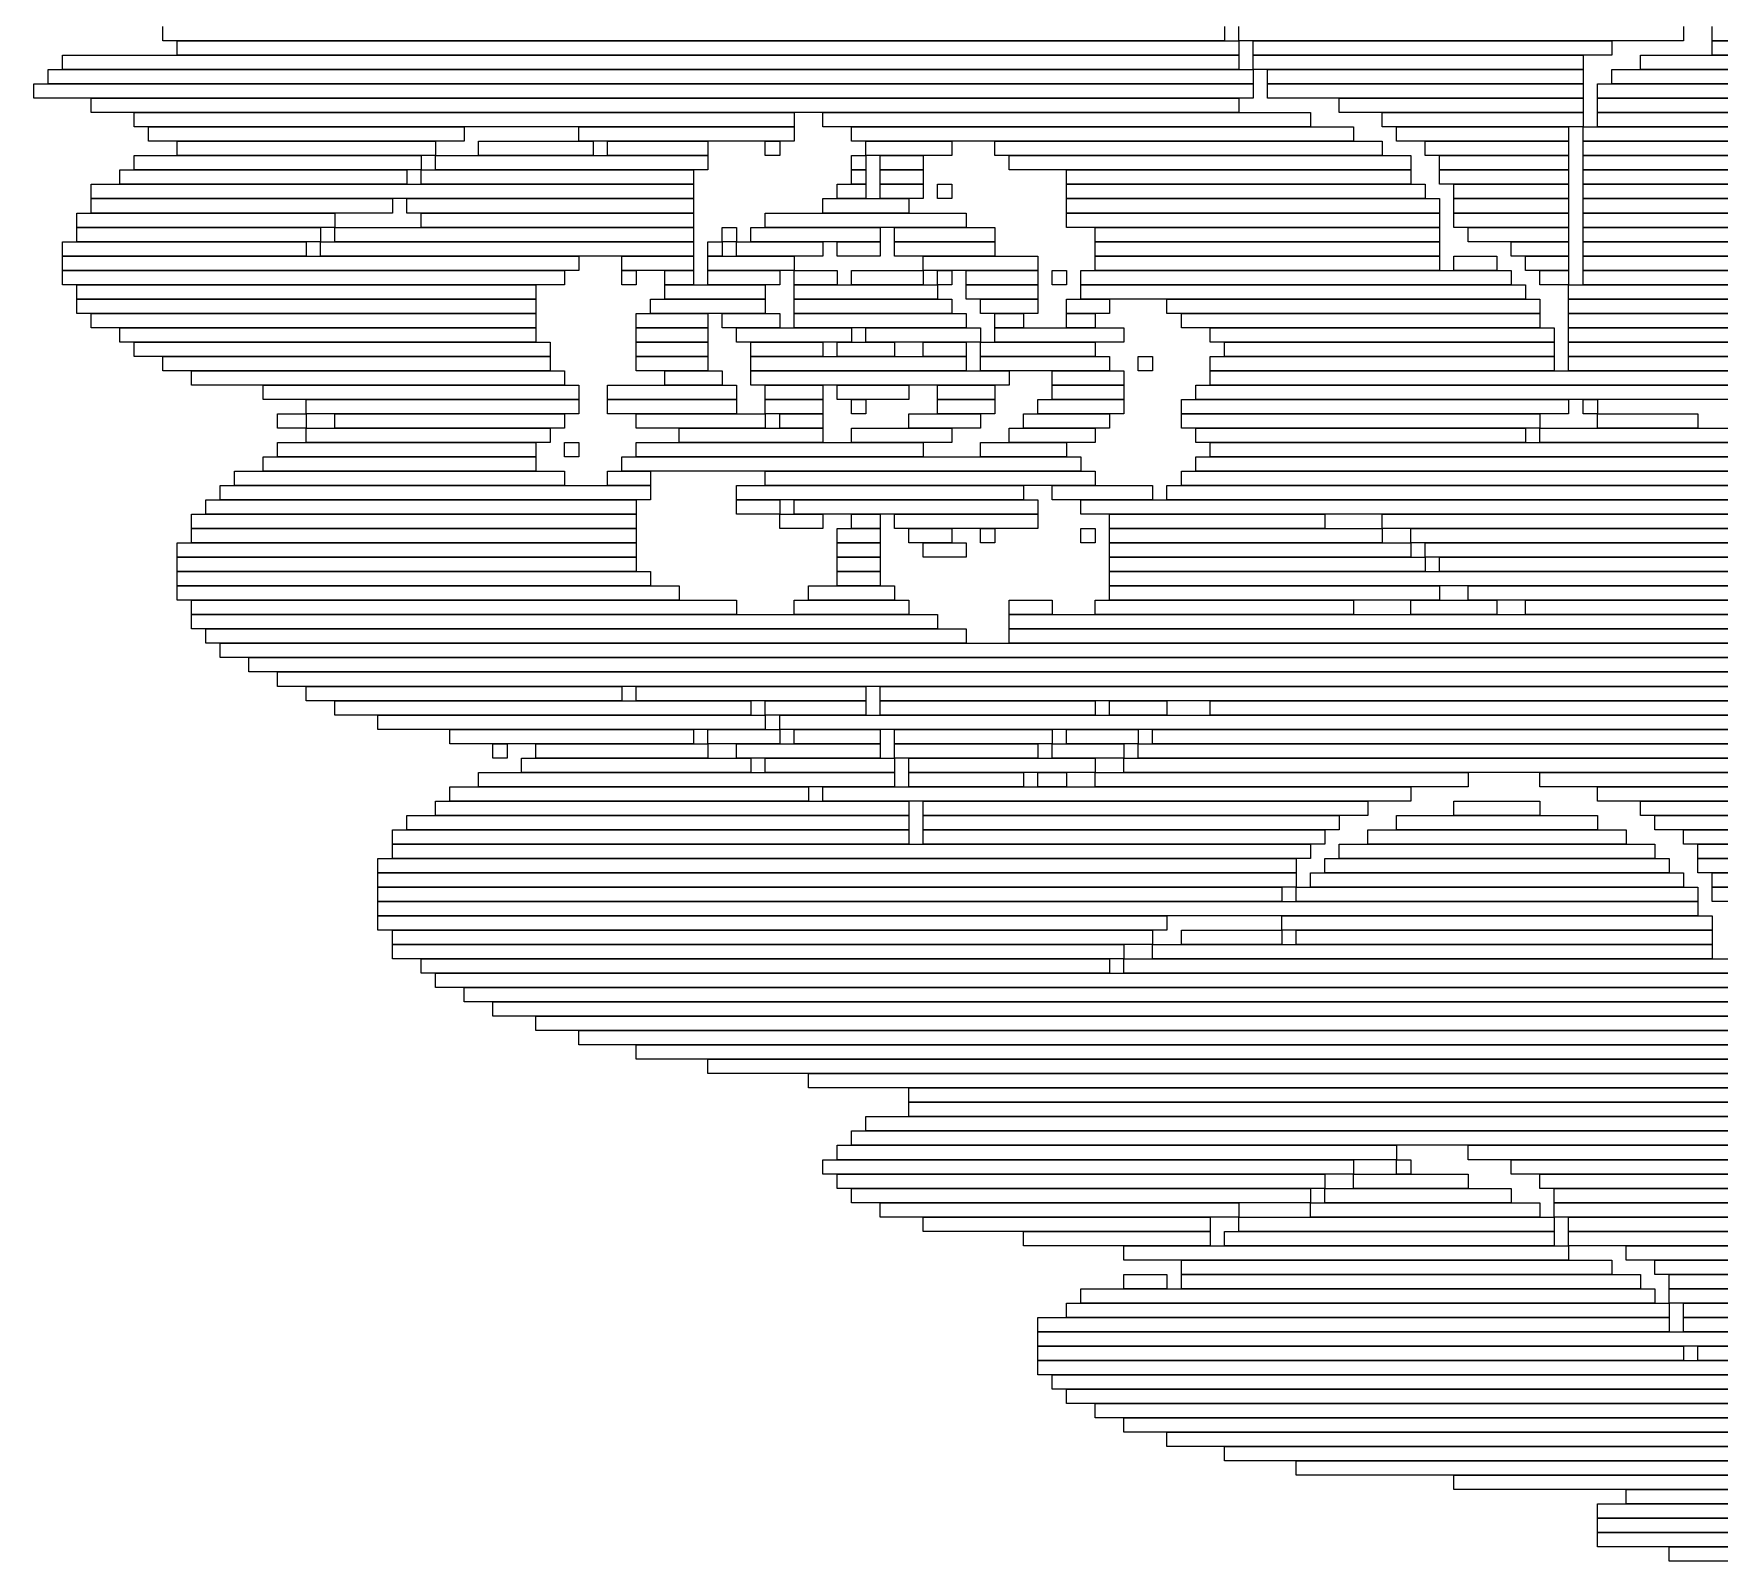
# Model space of a CAD drawing. Extents: x 292 to 731, y 307 to 718.
# Drawn here: x 300 to 417.5, y 323 to 429.5 of the extents above; entities that cross this region are included whole.
import ezdxf

# ---------------------------------------------------------------- set-up
doc = ezdxf.new("R2010")
doc.units = 0

msp = doc.modelspace()

# ---------------------------------------------------------------- linework, layer by layer
for p, q in [((309, 429), (309, 430)), ((383, 429), (309, 429)), ((310, 429), (384, 429)), ((310, 428), (310, 429)), ((383, 430), (383, 429)), ((384, 429), (384, 430)), ((415, 429), (384, 429)), ((384, 429), (384, 428)), ((385, 429), (410, 429)), ((385, 428), (385, 429)), ((410, 429), (410, 428)), ((415, 430), (415, 429)), ((417, 429), (417, 430)), ((437, 429), (417, 429)), ((417, 429), (437, 429)), ((417, 428), (417, 429)), ((302, 428), (384, 428)), ((302, 427), (302, 428)), ((384, 428), (310, 428)), ((384, 428), (384, 427)), ((410, 428), (385, 428)), ((385, 428), (408, 428)), ((385, 427), (385, 428)), ((408, 428), (408, 427)), ((412, 428), (441, 428)), ((412, 427), (412, 428)), ((437, 428), (417, 428)), ((301, 427), (385, 427)), ((301, 426), (301, 427)), ((384, 427), (302, 427)), ((408, 427), (385, 427)), ((385, 427), (385, 426)), ((386, 427), (408, 427)), ((386, 426), (386, 427)), ((408, 427), (408, 426)), ((410, 427), (444, 427)), ((410, 426), (410, 427)), ((441, 427), (412, 427)), ((300, 426), (385, 426)), ((300, 425), (300, 426)), ((385, 426), (301, 426)), ((385, 426), (385, 425)), ((408, 426), (386, 426)), ((386, 426), (408, 426)), ((386, 425), (386, 426)), ((408, 426), (408, 425)), ((409, 426), (444, 426)), ((409, 425), (409, 426)), ((444, 426), (410, 426)), ((385, 425), (300, 425)), ((304, 425), (384, 425)), ((304, 424), (304, 425)), ((384, 425), (384, 424)), ((408, 425), (386, 425)), ((391, 425), (408, 425)), ((391, 424), (391, 425)), ((408, 425), (408, 424)), ((444, 425), (409, 425)), ((409, 425), (445, 425)), ((409, 424), (409, 425)), ((384, 424), (304, 424)), ((307, 424), (353, 424)), ((307, 423), (307, 424)), ((353, 423), (307, 423)), ((308, 423), (330, 423)), ((308, 422), (308, 423)), ((330, 423), (330, 422)), ((338, 423), (353, 423)), ((338, 422), (338, 423)), ((353, 424), (353, 423)), ((353, 423), (353, 422)), ((355, 424), (389, 424)), ((355, 423), (355, 424)), ((389, 423), (355, 423)), ((357, 423), (392, 423)), ((357, 422), (357, 423)), ((389, 424), (389, 423)), ((408, 424), (391, 424)), ((392, 423), (392, 422)), ((394, 424), (408, 424)), ((394, 423), (394, 424)), ((408, 423), (394, 423)), ((395, 423), (407, 423)), ((395, 422), (395, 423)), ((407, 423), (407, 422)), ((408, 424), (408, 423)), ((408, 423), (445, 423)), ((408, 422), (408, 423)), ((445, 424), (409, 424)), ((409, 424), (445, 424)), ((409, 423), (409, 424)), ((445, 423), (409, 423)), ((330, 422), (308, 422)), ((310, 422), (328, 422)), ((310, 421), (310, 422)), ((328, 422), (328, 421)), ((331, 422), (339, 422)), ((331, 421), (331, 422)), ((353, 422), (338, 422)), ((339, 422), (339, 421)), ((340, 422), (347, 422)), ((340, 421), (340, 422)), ((347, 422), (347, 421)), ((351, 422), (352, 422)), ((351, 421), (351, 422)), ((352, 422), (352, 421)), ((392, 422), (357, 422)), ((358, 422), (364, 422)), ((358, 421), (358, 422)), ((364, 422), (364, 421)), ((367, 422), (394, 422)), ((367, 421), (367, 422)), ((394, 422), (394, 421)), ((407, 422), (395, 422)), ((397, 422), (407, 422)), ((397, 421), (397, 422)), ((407, 422), (407, 421)), ((445, 422), (408, 422)), ((408, 422), (445, 422)), ((408, 421), (408, 422)), ((307, 421), (327, 421)), ((307, 420), (307, 421)), ((328, 421), (310, 421)), ((327, 421), (327, 420)), ((328, 421), (347, 421)), ((328, 420), (328, 421)), ((339, 421), (331, 421)), ((347, 421), (340, 421)), ((347, 421), (347, 420)), ((352, 421), (351, 421)), ((357, 421), (358, 421)), ((357, 420), (357, 421)), ((364, 421), (358, 421)), ((358, 421), (358, 420)), ((359, 421), (362, 421)), ((359, 420), (359, 421)), ((362, 421), (362, 420)), ((394, 421), (367, 421)), ((368, 421), (396, 421)), ((368, 420), (368, 421)), ((396, 421), (396, 420)), ((407, 421), (397, 421)), ((398, 421), (407, 421)), ((398, 420), (398, 421)), ((407, 421), (407, 420)), ((445, 421), (408, 421)), ((408, 421), (445, 421)), ((408, 420), (408, 421)), ((306, 420), (326, 420)), ((306, 419), (306, 420)), ((327, 420), (307, 420)), ((326, 420), (326, 419)), ((327, 420), (346, 420)), ((327, 419), (327, 420)), ((347, 420), (328, 420)), ((346, 420), (346, 419)), ((358, 420), (357, 420)), ((357, 420), (358, 420)), ((357, 419), (357, 420)), ((358, 420), (358, 419)), ((362, 420), (359, 420)), ((359, 420), (362, 420)), ((359, 419), (359, 420)), ((362, 420), (362, 419)), ((396, 420), (368, 420)), ((372, 420), (396, 420)), ((372, 419), (372, 420)), ((396, 420), (396, 419)), ((407, 420), (398, 420)), ((398, 420), (407, 420)), ((398, 419), (398, 420)), ((407, 420), (407, 419)), ((445, 420), (408, 420)), ((408, 420), (445, 420)), ((408, 419), (408, 420)), ((304, 419), (346, 419)), ((304, 418), (304, 419)), ((326, 419), (306, 419)), ((346, 419), (327, 419)), ((346, 419), (346, 418)), ((356, 419), (358, 419)), ((356, 418), (356, 419)), ((358, 419), (357, 419)), ((358, 419), (358, 418)), ((362, 419), (359, 419)), ((359, 419), (362, 419)), ((359, 418), (359, 419)), ((362, 419), (362, 418)), ((363, 419), (364, 419)), ((363, 418), (363, 419)), ((364, 419), (364, 418)), ((396, 419), (372, 419)), ((372, 419), (397, 419)), ((372, 418), (372, 419)), ((397, 419), (397, 418)), ((407, 419), (398, 419)), ((399, 419), (407, 419)), ((399, 418), (399, 419)), ((407, 419), (407, 418)), ((445, 419), (408, 419)), ((408, 419), (445, 419)), ((408, 418), (408, 419)), ((346, 418), (304, 418)), ((304, 418), (325, 418)), ((304, 417), (304, 418)), ((325, 418), (325, 417)), ((326, 418), (346, 418)), ((326, 417), (326, 418)), ((346, 418), (346, 417)), ((355, 418), (361, 418)), ((355, 417), (355, 418)), ((358, 418), (356, 418)), ((362, 418), (359, 418)), ((361, 418), (361, 417)), ((364, 418), (363, 418)), ((397, 418), (372, 418)), ((372, 418), (398, 418)), ((372, 417), (372, 418)), ((398, 418), (398, 417)), ((407, 418), (399, 418)), ((399, 418), (407, 418)), ((399, 417), (399, 418)), ((407, 418), (407, 417)), ((445, 418), (408, 418)), ((408, 418), (445, 418)), ((408, 417), (408, 418)), ((303, 417), (321, 417)), ((303, 416), (303, 417)), ((321, 416), (303, 416)), ((303, 416), (320, 416)), ((303, 415), (303, 416)), ((325, 417), (304, 417)), ((320, 416), (320, 415)), ((321, 417), (321, 416)), ((321, 416), (346, 416)), ((321, 415), (321, 416)), ((346, 417), (326, 417)), ((327, 417), (346, 417)), ((327, 416), (327, 417)), ((346, 416), (327, 416)), ((346, 417), (346, 416)), ((346, 416), (346, 415)), ((348, 416), (349, 416)), ((348, 415), (348, 416)), ((349, 416), (349, 415)), ((350, 416), (359, 416)), ((350, 415), (350, 416)), ((351, 417), (365, 417)), ((351, 416), (351, 417)), ((365, 416), (351, 416)), ((361, 417), (355, 417)), ((359, 416), (359, 415)), ((360, 416), (367, 416)), ((360, 415), (360, 416)), ((365, 417), (365, 416)), ((367, 416), (367, 415)), ((398, 417), (372, 417)), ((372, 417), (398, 417)), ((372, 416), (372, 417)), ((398, 416), (372, 416)), ((374, 416), (398, 416)), ((374, 415), (374, 416)), ((398, 417), (398, 416)), ((398, 416), (398, 415)), ((407, 417), (399, 417)), ((399, 417), (407, 417)), ((399, 416), (399, 417)), ((407, 416), (399, 416)), ((400, 416), (407, 416)), ((400, 415), (400, 416)), ((407, 417), (407, 416)), ((407, 416), (407, 415)), ((445, 417), (408, 417)), ((408, 417), (445, 417)), ((408, 416), (408, 417)), ((445, 416), (408, 416)), ((408, 416), (445, 416)), ((408, 415), (408, 416)), ((302, 415), (319, 415)), ((302, 414), (302, 415)), ((320, 415), (303, 415)), ((319, 415), (319, 414)), ((320, 415), (346, 415)), ((320, 414), (320, 415)), ((346, 415), (321, 415)), ((346, 415), (346, 414)), ((347, 415), (348, 415)), ((347, 414), (347, 415)), ((349, 415), (348, 415)), ((348, 415), (348, 414)), ((349, 415), (355, 415)), ((349, 414), (349, 415)), ((359, 415), (350, 415)), ((355, 415), (355, 414)), ((356, 415), (359, 415)), ((356, 414), (356, 415)), ((359, 415), (359, 414)), ((367, 415), (360, 415)), ((360, 415), (367, 415)), ((360, 414), (360, 415)), ((367, 415), (367, 414)), ((398, 415), (374, 415)), ((374, 415), (398, 415)), ((374, 414), (374, 415)), ((398, 415), (398, 414)), ((407, 415), (400, 415)), ((403, 415), (407, 415)), ((403, 414), (403, 415)), ((407, 415), (407, 414)), ((445, 415), (408, 415)), ((408, 415), (445, 415)), ((408, 414), (408, 415)), ((319, 414), (302, 414)), ((302, 414), (338, 414)), ((302, 413), (302, 414)), ((346, 414), (320, 414)), ((338, 414), (338, 413)), ((341, 414), (346, 414)), ((341, 413), (341, 414)), ((346, 414), (346, 413)), ((348, 414), (347, 414)), ((347, 414), (353, 414)), ((347, 413), (347, 414)), ((355, 414), (349, 414)), ((353, 414), (353, 413)), ((359, 414), (356, 414)), ((367, 414), (360, 414)), ((362, 414), (370, 414)), ((362, 413), (362, 414)), ((370, 414), (370, 413)), ((398, 414), (374, 414)), ((374, 414), (398, 414)), ((374, 413), (374, 414)), ((398, 414), (398, 413)), ((399, 414), (402, 414)), ((399, 413), (399, 414)), ((402, 414), (402, 413)), ((407, 414), (403, 414)), ((404, 414), (407, 414)), ((404, 413), (404, 414)), ((407, 414), (407, 413)), ((445, 414), (408, 414)), ((408, 414), (445, 414)), ((408, 413), (408, 414)), ((338, 413), (302, 413)), ((302, 413), (337, 413)), ((302, 412), (302, 413)), ((337, 413), (337, 412)), ((346, 413), (341, 413)), ((341, 413), (342, 413)), ((341, 412), (341, 413)), ((342, 413), (342, 412)), ((344, 413), (346, 413)), ((344, 412), (344, 413)), ((346, 413), (346, 412)), ((353, 413), (347, 413)), ((347, 413), (352, 413)), ((347, 412), (347, 413)), ((352, 413), (352, 412)), ((353, 413), (356, 413)), ((353, 412), (353, 413)), ((356, 413), (356, 412)), ((357, 413), (362, 413)), ((357, 412), (357, 413)), ((370, 413), (362, 413)), ((362, 413), (362, 412)), ((363, 413), (364, 413)), ((363, 412), (363, 413)), ((364, 413), (364, 412)), ((365, 413), (370, 413)), ((365, 412), (365, 413)), ((370, 413), (370, 412)), ((371, 413), (372, 413)), ((371, 412), (371, 413)), ((372, 413), (372, 412)), ((373, 413), (403, 413)), ((373, 412), (373, 413)), ((398, 413), (374, 413)), ((402, 413), (399, 413)), ((403, 413), (403, 412)), ((407, 413), (404, 413)), ((405, 413), (407, 413)), ((405, 412), (405, 413)), ((407, 413), (407, 412)), ((445, 413), (408, 413)), ((408, 413), (445, 413)), ((408, 412), (408, 413)), ((337, 412), (302, 412)), ((303, 412), (335, 412)), ((303, 411), (303, 412)), ((335, 412), (335, 411)), ((342, 412), (341, 412)), ((346, 412), (344, 412)), ((344, 412), (351, 412)), ((344, 411), (344, 412)), ((352, 412), (347, 412)), ((351, 412), (351, 411)), ((356, 412), (353, 412)), ((353, 412), (363, 412)), ((353, 411), (353, 412)), ((362, 412), (357, 412)), ((364, 412), (363, 412)), ((363, 412), (363, 411)), ((370, 412), (365, 412)), ((365, 412), (370, 412)), ((365, 411), (365, 412)), ((370, 412), (370, 411)), ((372, 412), (371, 412)), ((403, 412), (373, 412)), ((373, 412), (404, 412)), ((373, 411), (373, 412)), ((404, 412), (404, 411)), ((407, 412), (405, 412)), ((407, 412), (445, 412)), ((407, 411), (407, 412)), ((445, 412), (408, 412)), ((335, 411), (303, 411)), ((303, 411), (335, 411)), ((303, 410), (303, 411)), ((335, 411), (335, 410)), ((343, 411), (351, 411)), ((343, 410), (343, 411)), ((351, 411), (344, 411)), ((351, 411), (351, 410)), ((363, 411), (353, 411)), ((353, 411), (364, 411)), ((353, 410), (353, 411)), ((364, 411), (364, 410)), ((370, 411), (365, 411)), ((366, 411), (370, 411)), ((366, 410), (366, 411)), ((370, 411), (370, 410)), ((372, 411), (375, 411)), ((372, 410), (372, 411)), ((404, 411), (373, 411)), ((375, 411), (375, 410)), ((379, 411), (405, 411)), ((379, 410), (379, 411)), ((405, 411), (405, 410)), ((445, 411), (407, 411)), ((407, 411), (445, 411)), ((407, 410), (407, 411)), ((335, 410), (303, 410)), ((304, 410), (335, 410)), ((304, 409), (304, 410)), ((335, 409), (304, 409)), ((306, 409), (335, 409)), ((306, 408), (306, 409)), ((335, 410), (335, 409)), ((335, 409), (335, 408)), ((342, 410), (347, 410)), ((342, 409), (342, 410)), ((347, 409), (342, 409)), ((342, 409), (347, 409)), ((342, 408), (342, 409)), ((351, 410), (343, 410)), ((347, 410), (347, 409)), ((347, 409), (347, 408)), ((348, 410), (352, 410)), ((348, 409), (348, 410)), ((352, 409), (348, 409)), ((349, 409), (357, 409)), ((349, 408), (349, 409)), ((352, 410), (352, 409)), ((364, 410), (353, 410)), ((353, 410), (365, 410)), ((353, 409), (353, 410)), ((365, 409), (353, 409)), ((357, 409), (357, 408)), ((358, 409), (366, 409)), ((358, 408), (358, 409)), ((365, 410), (365, 409)), ((370, 410), (366, 410)), ((366, 409), (366, 408)), ((367, 410), (369, 410)), ((367, 409), (367, 410)), ((369, 409), (367, 409)), ((367, 409), (376, 409)), ((367, 408), (367, 409)), ((369, 410), (369, 409)), ((375, 410), (372, 410)), ((372, 410), (374, 410)), ((372, 409), (372, 410)), ((374, 409), (372, 409)), ((374, 410), (374, 409)), ((376, 409), (376, 408)), ((405, 410), (379, 410)), ((380, 410), (405, 410)), ((380, 409), (380, 410)), ((405, 409), (380, 409)), ((382, 409), (406, 409)), ((382, 408), (382, 409)), ((405, 410), (405, 409)), ((406, 409), (406, 408)), ((445, 410), (407, 410)), ((407, 410), (456, 410)), ((407, 409), (407, 410)), ((456, 409), (407, 409)), ((407, 409), (455, 409)), ((407, 408), (407, 409)), ((335, 408), (306, 408)), ((307, 408), (336, 408)), ((307, 407), (307, 408)), ((336, 408), (336, 407)), ((347, 408), (342, 408)), ((342, 408), (347, 408)), ((342, 407), (342, 408)), ((347, 408), (347, 407)), ((357, 408), (349, 408)), ((350, 408), (355, 408)), ((350, 407), (350, 408)), ((355, 408), (355, 407)), ((356, 408), (360, 408)), ((356, 407), (356, 408)), ((366, 408), (358, 408)), ((360, 408), (360, 407)), ((362, 408), (365, 408)), ((362, 407), (362, 408)), ((365, 408), (365, 407)), ((366, 408), (374, 408)), ((366, 407), (366, 408)), ((376, 408), (367, 408)), ((374, 408), (374, 407)), ((406, 408), (382, 408)), ((383, 408), (406, 408)), ((383, 407), (383, 408)), ((406, 408), (406, 407)), ((455, 408), (407, 408)), ((407, 408), (454, 408)), ((407, 407), (407, 408)), ((336, 407), (307, 407)), ((309, 407), (336, 407)), ((309, 406), (309, 407)), ((336, 407), (336, 406)), ((347, 407), (342, 407)), ((342, 407), (347, 407)), ((342, 406), (342, 407)), ((347, 407), (347, 406)), ((355, 407), (350, 407)), ((350, 407), (365, 407)), ((350, 406), (350, 407)), ((360, 407), (356, 407)), ((365, 407), (362, 407)), ((365, 407), (365, 406)), ((374, 407), (366, 407)), ((366, 407), (375, 407)), ((366, 406), (366, 407)), ((375, 407), (375, 406)), ((377, 407), (378, 407)), ((377, 406), (377, 407)), ((378, 407), (378, 406)), ((382, 407), (406, 407)), ((382, 406), (382, 407)), ((406, 407), (383, 407)), ((406, 407), (406, 406)), ((454, 407), (407, 407)), ((407, 407), (453, 407)), ((407, 406), (407, 407)), ((336, 406), (309, 406)), ((311, 406), (337, 406)), ((311, 405), (311, 406)), ((337, 406), (337, 405)), ((347, 406), (342, 406)), ((344, 406), (348, 406)), ((344, 405), (344, 406)), ((348, 406), (348, 405)), ((365, 406), (350, 406)), ((350, 406), (368, 406)), ((350, 405), (350, 406)), ((375, 406), (366, 406)), ((368, 406), (368, 405)), ((371, 406), (376, 406)), ((371, 405), (371, 406)), ((376, 406), (376, 405)), ((378, 406), (377, 406)), ((406, 406), (382, 406)), ((382, 406), (462, 406)), ((382, 405), (382, 406)), ((453, 406), (407, 406)), ((337, 405), (311, 405)), ((316, 405), (338, 405)), ((316, 404), (316, 405)), ((338, 405), (338, 404)), ((340, 405), (349, 405)), ((340, 404), (340, 405)), ((348, 405), (344, 405)), ((349, 405), (349, 404)), ((368, 405), (350, 405)), ((351, 405), (355, 405)), ((351, 404), (351, 405)), ((355, 405), (355, 404)), ((356, 405), (361, 405)), ((356, 404), (356, 405)), ((361, 405), (361, 404)), ((363, 405), (367, 405)), ((363, 404), (363, 405)), ((367, 405), (367, 404)), ((376, 405), (371, 405)), ((371, 405), (376, 405)), ((371, 404), (371, 405)), ((376, 405), (376, 404)), ((381, 405), (457, 405)), ((381, 404), (381, 405)), ((462, 405), (382, 405)), ((338, 404), (316, 404)), ((319, 404), (338, 404)), ((319, 403), (319, 404)), ((338, 404), (338, 403)), ((349, 404), (340, 404)), ((340, 404), (349, 404)), ((340, 403), (340, 404)), ((349, 404), (349, 403)), ((355, 404), (351, 404)), ((351, 404), (355, 404)), ((351, 403), (351, 404)), ((355, 404), (355, 403)), ((361, 404), (356, 404)), ((357, 404), (358, 404)), ((357, 403), (357, 404)), ((358, 404), (358, 403)), ((367, 404), (363, 404)), ((363, 404), (367, 404)), ((363, 403), (363, 404)), ((367, 404), (367, 403)), ((370, 404), (376, 404)), ((370, 403), (370, 404)), ((376, 404), (371, 404)), ((376, 404), (376, 403)), ((380, 404), (407, 404)), ((380, 403), (380, 404)), ((457, 404), (381, 404)), ((407, 404), (407, 403)), ((408, 404), (409, 404)), ((408, 403), (408, 404)), ((409, 404), (409, 403)), ((317, 403), (319, 403)), ((317, 402), (317, 403)), ((319, 402), (317, 402)), ((338, 403), (319, 403)), ((319, 403), (319, 402)), ((319, 402), (336, 402)), ((319, 401), (319, 402)), ((321, 403), (337, 403)), ((321, 402), (321, 403)), ((337, 402), (321, 402)), ((336, 402), (336, 401)), ((337, 403), (337, 402)), ((349, 403), (340, 403)), ((342, 403), (351, 403)), ((342, 402), (342, 403)), ((351, 402), (342, 402)), ((345, 402), (355, 402)), ((345, 401), (345, 402)), ((355, 403), (351, 403)), ((351, 403), (351, 402)), ((352, 403), (355, 403)), ((352, 402), (352, 403)), ((355, 402), (352, 402)), ((355, 403), (355, 402)), ((355, 402), (355, 401)), ((358, 403), (357, 403)), ((357, 402), (364, 402)), ((357, 401), (357, 402)), ((361, 403), (366, 403)), ((361, 402), (361, 403)), ((366, 402), (361, 402)), ((367, 403), (363, 403)), ((364, 402), (364, 401)), ((366, 403), (366, 402)), ((368, 402), (374, 402)), ((368, 401), (368, 402)), ((369, 403), (375, 403)), ((369, 402), (369, 403)), ((375, 402), (369, 402)), ((376, 403), (370, 403)), ((374, 402), (374, 401)), ((375, 403), (375, 402)), ((407, 403), (380, 403)), ((380, 403), (405, 403)), ((380, 402), (380, 403)), ((405, 402), (380, 402)), ((381, 402), (404, 402)), ((381, 401), (381, 402)), ((404, 402), (404, 401)), ((405, 403), (405, 402)), ((405, 402), (419, 402)), ((405, 401), (405, 402)), ((409, 403), (408, 403)), ((409, 403), (416, 403)), ((409, 402), (409, 403)), ((416, 402), (409, 402)), ((416, 403), (416, 402)), ((317, 401), (335, 401)), ((317, 400), (317, 401)), ((336, 401), (319, 401)), ((335, 401), (335, 400)), ((337, 401), (338, 401)), ((337, 400), (337, 401)), ((338, 401), (338, 400)), ((342, 401), (362, 401)), ((342, 400), (342, 401)), ((355, 401), (345, 401)), ((364, 401), (357, 401)), ((362, 401), (362, 400)), ((366, 401), (372, 401)), ((366, 400), (366, 401)), ((374, 401), (368, 401)), ((372, 401), (372, 400)), ((404, 401), (381, 401)), ((382, 401), (421, 401)), ((382, 400), (382, 401)), ((419, 401), (405, 401)), ((316, 400), (335, 400)), ((316, 399), (316, 400)), ((335, 400), (317, 400)), ((335, 400), (335, 399)), ((338, 400), (337, 400)), ((341, 400), (373, 400)), ((341, 399), (341, 400)), ((362, 400), (342, 400)), ((372, 400), (366, 400)), ((373, 400), (373, 399)), ((381, 400), (422, 400)), ((381, 399), (381, 400)), ((421, 400), (382, 400)), ((314, 399), (337, 399)), ((314, 398), (314, 399)), ((335, 399), (316, 399)), ((337, 399), (337, 398)), ((340, 399), (343, 399)), ((340, 398), (340, 399)), ((373, 399), (341, 399)), ((343, 399), (343, 398)), ((351, 399), (374, 399)), ((351, 398), (351, 399)), ((374, 399), (374, 398)), ((380, 399), (422, 399)), ((380, 398), (380, 399)), ((422, 399), (381, 399)), ((313, 398), (343, 398)), ((313, 397), (313, 398)), ((337, 398), (314, 398)), ((343, 398), (340, 398)), ((343, 398), (343, 397)), ((349, 398), (369, 398)), ((349, 397), (349, 398)), ((374, 398), (351, 398)), ((369, 398), (369, 397)), ((371, 398), (378, 398)), ((371, 397), (371, 398)), ((378, 398), (378, 397)), ((379, 398), (423, 398)), ((379, 397), (379, 398)), ((422, 398), (380, 398)), ((311, 396), (342, 396)), ((311, 395), (311, 396)), ((312, 397), (342, 397)), ((312, 396), (312, 397)), ((342, 396), (312, 396)), ((343, 397), (313, 397)), ((342, 397), (342, 396)), ((342, 396), (342, 395)), ((369, 397), (349, 397)), ((349, 397), (352, 397)), ((349, 396), (349, 397)), ((352, 396), (349, 396)), ((352, 397), (352, 396)), ((352, 396), (355, 396)), ((352, 395), (352, 396)), ((353, 397), (370, 397)), ((353, 396), (353, 397)), ((370, 396), (353, 396)), ((355, 396), (355, 395)), ((357, 396), (359, 396)), ((357, 395), (357, 396)), ((359, 396), (359, 395)), ((360, 396), (370, 396)), ((360, 395), (360, 396)), ((370, 397), (370, 396)), ((370, 396), (370, 395)), ((378, 397), (371, 397)), ((373, 397), (423, 397)), ((373, 396), (373, 397)), ((423, 396), (373, 396)), ((375, 396), (390, 396)), ((375, 395), (375, 396)), ((423, 397), (379, 397)), ((390, 396), (390, 395)), ((394, 396), (430, 396)), ((394, 395), (394, 396)), ((342, 395), (311, 395)), ((311, 395), (342, 395)), ((311, 394), (311, 395)), ((342, 395), (342, 394)), ((355, 395), (352, 395)), ((356, 395), (359, 395)), ((356, 394), (356, 395)), ((359, 395), (357, 395)), ((359, 395), (359, 394)), ((370, 395), (360, 395)), ((361, 395), (364, 395)), ((361, 394), (361, 395)), ((364, 395), (364, 394)), ((366, 395), (367, 395)), ((366, 394), (366, 395)), ((367, 395), (367, 394)), ((373, 395), (374, 395)), ((373, 394), (373, 395)), ((374, 395), (374, 394)), ((390, 395), (375, 395)), ((375, 395), (394, 395)), ((375, 394), (375, 395)), ((430, 395), (394, 395)), ((394, 395), (394, 394)), ((396, 395), (431, 395)), ((396, 394), (396, 395)), ((310, 394), (342, 394)), ((310, 393), (310, 394)), ((342, 394), (311, 394)), ((342, 394), (342, 393)), ((359, 394), (356, 394)), ((356, 394), (359, 394)), ((356, 393), (356, 394)), ((359, 394), (359, 393)), ((364, 394), (361, 394)), ((362, 394), (365, 394)), ((362, 393), (362, 394)), ((365, 394), (365, 393)), ((367, 394), (366, 394)), ((374, 394), (373, 394)), ((394, 394), (375, 394)), ((375, 394), (396, 394)), ((375, 393), (375, 394)), ((431, 394), (396, 394)), ((396, 394), (396, 393)), ((397, 394), (432, 394)), ((397, 393), (397, 394)), ((342, 393), (310, 393)), ((310, 393), (342, 393)), ((310, 392), (310, 393)), ((342, 393), (342, 392)), ((359, 393), (356, 393)), ((356, 393), (359, 393)), ((356, 392), (356, 393)), ((359, 393), (359, 392)), ((365, 393), (362, 393)), ((396, 393), (375, 393)), ((375, 393), (397, 393)), ((375, 392), (375, 393)), ((432, 393), (397, 393)), ((397, 393), (397, 392)), ((398, 393), (433, 393)), ((398, 392), (398, 393)), ((342, 392), (310, 392)), ((310, 392), (343, 392)), ((310, 391), (310, 392)), ((343, 392), (343, 391)), ((359, 392), (356, 392)), ((356, 392), (359, 392)), ((356, 391), (356, 392)), ((359, 392), (359, 391)), ((397, 392), (375, 392)), ((375, 392), (433, 392)), ((375, 391), (375, 392)), ((433, 392), (398, 392)), ((343, 391), (310, 391)), ((310, 391), (345, 391)), ((310, 390), (310, 391)), ((345, 391), (345, 390)), ((354, 391), (360, 391)), ((354, 390), (354, 391)), ((359, 391), (356, 391)), ((360, 391), (360, 390)), ((433, 391), (375, 391)), ((375, 391), (398, 391)), ((375, 390), (375, 391)), ((398, 391), (398, 390)), ((400, 391), (434, 391)), ((400, 390), (400, 391)), ((345, 390), (310, 390)), ((311, 390), (349, 390)), ((311, 389), (311, 390)), ((349, 389), (311, 389)), ((311, 389), (363, 389)), ((311, 388), (311, 389)), ((349, 390), (349, 389)), ((353, 390), (361, 390)), ((353, 389), (353, 390)), ((361, 389), (353, 389)), ((360, 390), (354, 390)), ((361, 390), (361, 389)), ((363, 389), (363, 388)), ((368, 390), (371, 390)), ((368, 389), (368, 390)), ((371, 389), (368, 389)), ((368, 389), (448, 389)), ((368, 388), (368, 389)), ((371, 390), (371, 389)), ((374, 390), (392, 390)), ((374, 389), (374, 390)), ((392, 389), (374, 389)), ((398, 390), (375, 390)), ((392, 390), (392, 389)), ((396, 390), (402, 390)), ((396, 389), (396, 390)), ((402, 389), (396, 389)), ((434, 390), (400, 390)), ((402, 390), (402, 389)), ((404, 390), (444, 390)), ((404, 389), (404, 390)), ((444, 389), (404, 389)), ((363, 388), (311, 388)), ((312, 388), (365, 388)), ((312, 387), (312, 388)), ((365, 388), (365, 387)), ((448, 388), (368, 388)), ((368, 388), (450, 388)), ((368, 387), (368, 388)), ((365, 387), (312, 387)), ((313, 387), (449, 387)), ((313, 386), (313, 387)), ((450, 387), (368, 387)), ((449, 386), (313, 386)), ((315, 386), (446, 386)), ((315, 385), (315, 386)), ((446, 385), (315, 385)), ((317, 385), (443, 385)), ((317, 384), (317, 385)), ((443, 384), (317, 384)), ((319, 384), (341, 384)), ((319, 383), (319, 384)), ((341, 384), (341, 383)), ((342, 384), (358, 384)), ((342, 383), (342, 384)), ((358, 384), (358, 383)), ((359, 384), (441, 384)), ((359, 383), (359, 384)), ((341, 383), (319, 383)), ((321, 383), (350, 383)), ((321, 382), (321, 383)), ((350, 382), (321, 382)), ((324, 382), (351, 382)), ((324, 381), (324, 382)), ((358, 383), (342, 383)), ((350, 383), (350, 382)), ((351, 383), (358, 383)), ((351, 382), (351, 383)), ((358, 382), (351, 382)), ((351, 382), (351, 381)), ((352, 382), (432, 382)), ((352, 381), (352, 382)), ((358, 383), (358, 382)), ((441, 383), (359, 383)), ((359, 383), (374, 383)), ((359, 382), (359, 383)), ((374, 382), (359, 382)), ((374, 383), (374, 382)), ((375, 383), (379, 383)), ((375, 382), (375, 383)), ((379, 382), (375, 382)), ((379, 383), (379, 382)), ((382, 383), (424, 383)), ((382, 382), (382, 383)), ((424, 382), (382, 382)), ((351, 381), (324, 381)), ((329, 381), (346, 381)), ((329, 380), (329, 381)), ((346, 381), (346, 380)), ((347, 381), (352, 381)), ((347, 380), (347, 381)), ((432, 381), (352, 381)), ((352, 381), (352, 380)), ((353, 381), (359, 381)), ((353, 380), (353, 381)), ((359, 381), (359, 380)), ((360, 381), (371, 381)), ((360, 380), (360, 381)), ((371, 381), (371, 380)), ((372, 381), (377, 381)), ((372, 380), (372, 381)), ((377, 381), (377, 380)), ((378, 381), (433, 381)), ((378, 380), (378, 381)), ((346, 380), (329, 380)), ((332, 380), (333, 380)), ((332, 379), (332, 380)), ((333, 380), (333, 379)), ((335, 380), (347, 380)), ((335, 379), (335, 380)), ((352, 380), (347, 380)), ((347, 380), (347, 379)), ((349, 380), (359, 380)), ((349, 379), (349, 380)), ((359, 380), (353, 380)), ((359, 380), (359, 379)), ((371, 380), (360, 380)), ((360, 380), (370, 380)), ((360, 379), (360, 380)), ((370, 380), (370, 379)), ((371, 380), (376, 380)), ((371, 379), (371, 380)), ((377, 380), (372, 380)), ((376, 380), (376, 379)), ((377, 380), (434, 380)), ((377, 379), (377, 380)), ((433, 380), (378, 380)), ((333, 379), (332, 379)), ((334, 379), (350, 379)), ((334, 378), (334, 379)), ((347, 379), (335, 379)), ((359, 379), (349, 379)), ((350, 379), (350, 378)), ((351, 379), (360, 379)), ((351, 378), (351, 379)), ((370, 379), (360, 379)), ((360, 379), (360, 378)), ((361, 379), (374, 379)), ((361, 378), (361, 379)), ((376, 379), (371, 379)), ((374, 379), (374, 378)), ((376, 379), (447, 379)), ((376, 378), (376, 379)), ((434, 379), (377, 379)), ((331, 378), (360, 378)), ((331, 377), (331, 378)), ((350, 378), (334, 378)), ((360, 378), (351, 378)), ((360, 378), (360, 377)), ((374, 378), (361, 378)), ((361, 378), (369, 378)), ((361, 377), (361, 378)), ((369, 378), (369, 377)), ((370, 378), (372, 378)), ((370, 377), (370, 378)), ((372, 378), (372, 377)), ((374, 378), (400, 378)), ((374, 377), (374, 378)), ((447, 378), (376, 378)), ((400, 378), (400, 377)), ((405, 378), (448, 378)), ((405, 377), (405, 378)), ((328, 376), (361, 376)), ((328, 375), (328, 376)), ((329, 377), (354, 377)), ((329, 376), (329, 377)), ((354, 376), (329, 376)), ((360, 377), (331, 377)), ((354, 377), (354, 376)), ((355, 377), (396, 377)), ((355, 376), (355, 377)), ((396, 376), (355, 376)), ((369, 377), (361, 377)), ((361, 376), (361, 375)), ((362, 376), (393, 376)), ((362, 375), (362, 376)), ((372, 377), (370, 377)), ((400, 377), (374, 377)), ((393, 376), (393, 375)), ((396, 377), (396, 376)), ((399, 376), (405, 376)), ((399, 375), (399, 376)), ((448, 377), (405, 377)), ((405, 376), (405, 375)), ((409, 377), (449, 377)), ((409, 376), (409, 377)), ((449, 376), (409, 376)), ((412, 376), (449, 376)), ((412, 375), (412, 376)), ((326, 375), (361, 375)), ((326, 374), (326, 375)), ((361, 375), (328, 375)), ((361, 375), (361, 374)), ((393, 375), (362, 375)), ((362, 375), (391, 375)), ((362, 374), (362, 375)), ((391, 375), (391, 374)), ((395, 375), (409, 375)), ((395, 374), (395, 375)), ((405, 375), (399, 375)), ((409, 375), (409, 374)), ((449, 375), (412, 375)), ((413, 375), (449, 375)), ((413, 374), (413, 375)), ((325, 374), (361, 374)), ((325, 373), (325, 374)), ((361, 374), (326, 374)), ((361, 374), (361, 373)), ((391, 374), (362, 374)), ((362, 374), (390, 374)), ((362, 373), (362, 374)), ((390, 374), (390, 373)), ((393, 374), (411, 374)), ((393, 373), (393, 374)), ((409, 374), (395, 374)), ((411, 374), (411, 373)), ((449, 374), (413, 374)), ((415, 374), (449, 374)), ((415, 373), (415, 374)), ((361, 373), (325, 373)), ((325, 373), (389, 373)), ((325, 372), (325, 373)), ((390, 373), (362, 373)), ((389, 373), (389, 372)), ((391, 373), (413, 373)), ((391, 372), (391, 373)), ((411, 373), (393, 373)), ((413, 373), (413, 372)), ((449, 373), (415, 373)), ((416, 373), (461, 373)), ((416, 372), (416, 373)), ((324, 372), (388, 372)), ((324, 371), (324, 372)), ((389, 372), (325, 372)), ((388, 372), (388, 371)), ((390, 372), (414, 372)), ((390, 371), (390, 372)), ((413, 372), (391, 372)), ((414, 372), (414, 371)), ((461, 372), (416, 372)), ((416, 372), (463, 372)), ((416, 371), (416, 372)), ((388, 371), (324, 371)), ((324, 371), (388, 371)), ((324, 370), (324, 371)), ((388, 371), (388, 370)), ((389, 371), (415, 371)), ((389, 370), (389, 371)), ((414, 371), (390, 371)), ((415, 371), (415, 370)), ((463, 371), (416, 371)), ((417, 371), (463, 371)), ((417, 370), (417, 371)), ((388, 370), (324, 370)), ((324, 370), (387, 370)), ((324, 369), (324, 370)), ((387, 369), (324, 369)), ((324, 369), (416, 369)), ((324, 368), (324, 369)), ((387, 370), (387, 369)), ((388, 370), (416, 370)), ((388, 369), (388, 370)), ((416, 369), (388, 369)), ((415, 370), (389, 370)), ((416, 370), (416, 369)), ((416, 369), (416, 368)), ((463, 370), (417, 370)), ((417, 370), (463, 370)), ((417, 369), (417, 370)), ((463, 369), (417, 369)), ((416, 368), (324, 368)), ((324, 368), (379, 368)), ((324, 367), (324, 368)), ((379, 368), (379, 367)), ((387, 368), (417, 368)), ((387, 367), (387, 368)), ((417, 368), (417, 367)), ((379, 367), (324, 367)), ((325, 367), (378, 367)), ((325, 366), (325, 367)), ((378, 367), (378, 366)), ((380, 367), (387, 367)), ((380, 366), (380, 367)), ((417, 367), (387, 367)), ((387, 367), (387, 366)), ((388, 367), (417, 367)), ((388, 366), (388, 367)), ((417, 367), (417, 366)), ((378, 366), (325, 366)), ((325, 366), (376, 366)), ((325, 365), (325, 366)), ((376, 366), (376, 365)), ((378, 366), (417, 366)), ((378, 365), (378, 366)), ((387, 366), (380, 366)), ((417, 366), (388, 366)), ((417, 366), (417, 365)), ((376, 365), (325, 365)), ((327, 365), (375, 365)), ((327, 364), (327, 365)), ((375, 365), (375, 364)), ((376, 365), (424, 365)), ((376, 364), (376, 365)), ((417, 365), (378, 365)), ((375, 364), (327, 364)), ((328, 364), (426, 364)), ((328, 363), (328, 364)), ((424, 364), (376, 364)), ((426, 363), (328, 363)), ((330, 363), (428, 363)), ((330, 362), (330, 363)), ((428, 362), (330, 362)), ((332, 362), (429, 362)), ((332, 361), (332, 362)), ((429, 361), (332, 361)), ((335, 361), (430, 361)), ((335, 360), (335, 361)), ((430, 360), (335, 360)), ((338, 360), (430, 360)), ((338, 359), (338, 360)), ((430, 359), (338, 359)), ((342, 359), (431, 359)), ((342, 358), (342, 359)), ((431, 358), (342, 358)), ((347, 358), (431, 358)), ((347, 357), (347, 358)), ((431, 357), (347, 357)), ((354, 357), (431, 357)), ((354, 356), (354, 357)), ((431, 356), (354, 356)), ((361, 356), (438, 356)), ((361, 355), (361, 356)), ((438, 355), (361, 355)), ((361, 355), (438, 355)), ((361, 354), (361, 355)), ((358, 354), (439, 354)), ((358, 353), (358, 354)), ((438, 354), (361, 354)), ((357, 353), (448, 353)), ((357, 352), (357, 353)), ((439, 353), (358, 353)), ((356, 352), (395, 352)), ((356, 351), (356, 352)), ((448, 352), (357, 352)), ((395, 352), (395, 351)), ((400, 352), (448, 352)), ((400, 351), (400, 352)), ((355, 351), (392, 351)), ((355, 350), (355, 351)), ((395, 351), (356, 351)), ((392, 351), (392, 350)), ((395, 351), (396, 351)), ((395, 350), (395, 351)), ((396, 351), (396, 350)), ((448, 351), (400, 351)), ((403, 351), (452, 351)), ((403, 350), (403, 351)), ((392, 350), (355, 350)), ((356, 350), (390, 350)), ((356, 349), (356, 350)), ((390, 349), (356, 349)), ((357, 349), (389, 349)), ((357, 348), (357, 349)), ((389, 349), (389, 348)), ((390, 350), (390, 349)), ((390, 349), (403, 349)), ((390, 348), (390, 349)), ((392, 350), (400, 350)), ((392, 349), (392, 350)), ((400, 349), (392, 349)), ((396, 350), (395, 350)), ((400, 350), (400, 349)), ((452, 350), (403, 350)), ((403, 349), (403, 348)), ((405, 350), (455, 350)), ((405, 349), (405, 350)), ((455, 349), (405, 349)), ((406, 349), (456, 349)), ((406, 348), (406, 349)), ((389, 348), (357, 348)), ((359, 348), (384, 348)), ((359, 347), (359, 348)), ((384, 348), (384, 347)), ((389, 348), (405, 348)), ((389, 347), (389, 348)), ((403, 348), (390, 348)), ((405, 348), (405, 347)), ((456, 348), (406, 348)), ((406, 348), (456, 348)), ((406, 347), (406, 348)), ((384, 347), (359, 347)), ((362, 347), (382, 347)), ((362, 346), (362, 347)), ((382, 347), (382, 346)), ((384, 347), (406, 347)), ((384, 346), (384, 347)), ((405, 347), (389, 347)), ((456, 347), (406, 347)), ((406, 347), (406, 346)), ((407, 347), (455, 347)), ((407, 346), (407, 347)), ((382, 346), (362, 346)), ((369, 346), (382, 346)), ((369, 345), (369, 346)), ((382, 346), (382, 345)), ((383, 346), (406, 346)), ((383, 345), (383, 346)), ((406, 346), (384, 346)), ((406, 346), (406, 345)), ((455, 346), (407, 346)), ((407, 346), (453, 346)), ((407, 345), (407, 346)), ((382, 345), (369, 345)), ((376, 345), (407, 345)), ((376, 344), (376, 345)), ((406, 345), (383, 345)), ((453, 345), (407, 345)), ((407, 345), (407, 344)), ((411, 345), (450, 345)), ((411, 344), (411, 345)), ((407, 344), (376, 344)), ((380, 344), (410, 344)), ((380, 343), (380, 344)), ((410, 344), (410, 343)), ((450, 344), (411, 344)), ((413, 344), (444, 344)), ((413, 343), (413, 344)), ((373, 342), (413, 342)), ((373, 341), (373, 342)), ((376, 343), (379, 343)), ((376, 342), (376, 343)), ((379, 342), (376, 342)), ((379, 343), (379, 342)), ((410, 343), (380, 343)), ((380, 343), (412, 343)), ((380, 342), (380, 343)), ((412, 342), (380, 342)), ((412, 343), (412, 342)), ((444, 343), (413, 343)), ((413, 342), (413, 341)), ((414, 343), (445, 343)), ((414, 342), (414, 343)), ((445, 342), (414, 342)), ((414, 342), (445, 342)), ((414, 341), (414, 342)), ((372, 341), (414, 341)), ((372, 340), (372, 341)), ((413, 341), (373, 341)), ((445, 341), (414, 341)), ((414, 341), (414, 340)), ((415, 341), (434, 341)), ((415, 340), (415, 341)), ((370, 340), (414, 340)), ((370, 339), (370, 340)), ((414, 340), (372, 340)), ((414, 340), (414, 339)), ((434, 340), (415, 340)), ((415, 340), (431, 340)), ((415, 339), (415, 340)), ((414, 339), (370, 339)), ((370, 339), (431, 339)), ((370, 338), (370, 339)), ((431, 339), (415, 339)), ((431, 338), (370, 338)), ((370, 338), (415, 338)), ((370, 337), (370, 338)), ((415, 338), (415, 337)), ((416, 338), (421, 338)), ((416, 337), (416, 338)), ((415, 337), (370, 337)), ((370, 337), (423, 337)), ((370, 336), (370, 337)), ((421, 337), (416, 337)), ((423, 336), (370, 336)), ((371, 336), (426, 336)), ((371, 335), (371, 336)), ((426, 335), (371, 335)), ((372, 335), (430, 335)), ((372, 334), (372, 335)), ((430, 334), (372, 334)), ((374, 334), (431, 334)), ((374, 333), (374, 334)), ((431, 333), (374, 333)), ((376, 333), (431, 333)), ((376, 332), (376, 333)), ((431, 332), (376, 332)), ((379, 332), (430, 332)), ((379, 331), (379, 332)), ((430, 331), (379, 331)), ((383, 331), (429, 331)), ((383, 330), (383, 331)), ((429, 330), (383, 330)), ((388, 330), (508, 330)), ((388, 329), (388, 330)), ((508, 329), (388, 329)), ((399, 329), (507, 329)), ((399, 328), (399, 329)), ((507, 328), (399, 328)), ((411, 328), (504, 328)), ((411, 327), (411, 328)), ((409, 327), (499, 327)), ((409, 326), (409, 327)), ((504, 327), (411, 327)), ((499, 326), (409, 326)), ((409, 326), (492, 326)), ((409, 325), (409, 326)), ((492, 325), (409, 325)), ((409, 325), (492, 325)), ((409, 324), (409, 325)), ((492, 324), (409, 324)), ((414, 324), (490, 324)), ((414, 323), (414, 324)), ((490, 323), (414, 323))]:
    msp.add_line(p, q)

doc.saveas('drawing.dxf')
